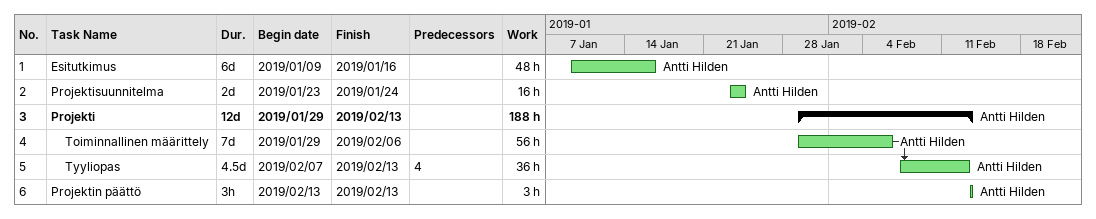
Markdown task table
| ID | Level | Task | Duration | Start | Finish | Predecessors | Resources | Work (h) |
|---|---|---|---|---|---|---|---|---|
| 1 | 1 | Esitutkimus | 6d | 2019-01-09 | 2019-01-16 |  | Antti Hilden | 48 |
| 2 | 1 | Projektisuunnitelma | 2d | 2019-01-23 | 2019-01-24 |  | Antti Hilden | 16 |
| 3 | 1 | **Projekti** | 12d | 2019-01-29 | 2019-02-13 |  | Antti Hilden | 188 |
| 4 | 2 | Toiminnallinen määrittely | 7d | 2019-01-29 | 2019-02-06 |  | Antti Hilden | 56 |
| 5 | 2 | Tyyliopas | 4.5d | 2019-02-07 | 2019-02-13 | 4 | Antti Hilden | 36 |
| 6 | 1 | Projektin päättö | 3h | 2019-02-13 | 2019-02-13 |  | Antti Hilden | 3 |
